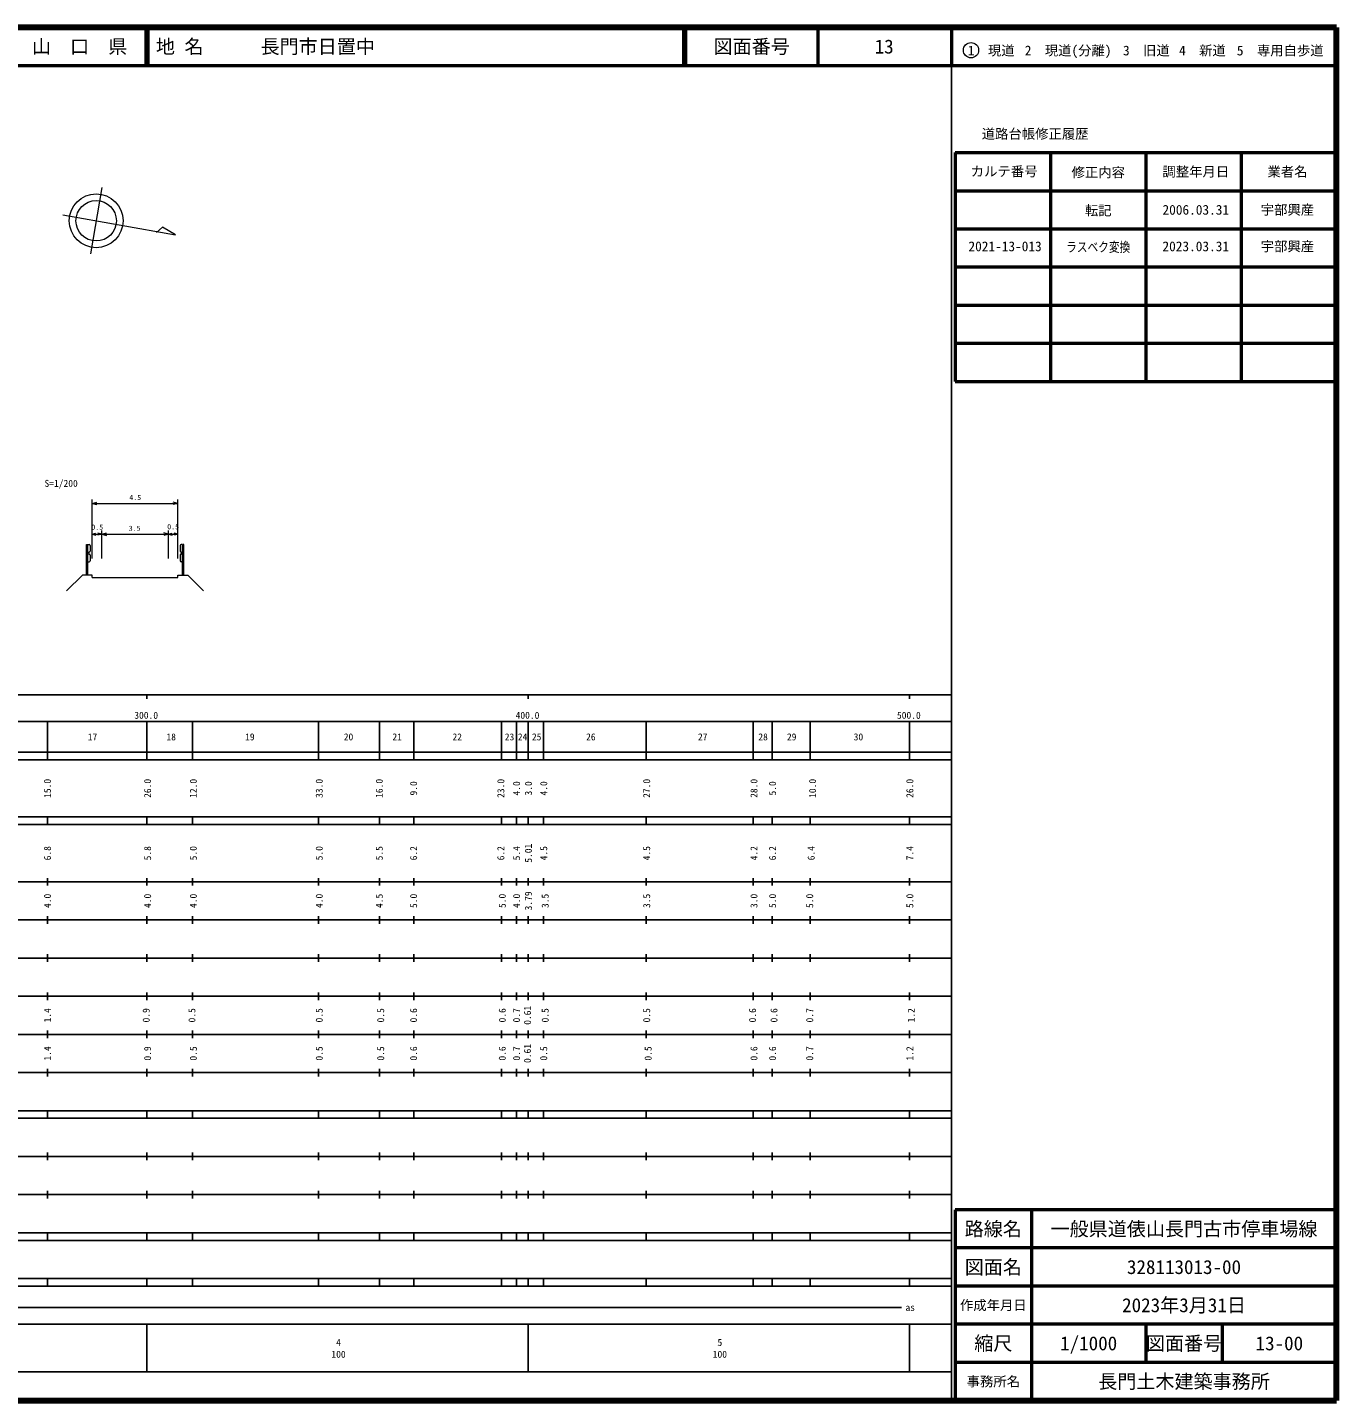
# Model space of a CAD drawing. Units: millimetres on the paper, enlarged 1000 times, with parts at other scales. Extents: x 40000 to 680000, y 20000 to 380000.
# Drawn here: x 336713 to 680000, y 20000 to 380000 of the extents above; entities that cross this region are included whole.
import ezdxf
from ezdxf.enums import TextEntityAlignment as Align

# ---------------------------------------------------------------- set-up
doc = ezdxf.new("R2010")
doc.units = ezdxf.units.MM
doc.header["$LTSCALE"] = 1000
for name, color, linetype, lineweight in [('M-BGD-HTXT', 7, 'Continuous', 13), ('M-BMK-SRVR', 3, 'Continuous', 13), ('M-TTL', 2, 'Continuous', 140), ('M-TTL-BAND', 7, 'Continuous', 25), ('M-TTL-FRAM', 2, 'Continuous', 50), ('M-TTL-LINE', 7, 'Continuous', 50), ('M-TTL-TXT', 7, 'Continuous', 13)]:
    doc.layers.add(name, color=color, linetype=linetype, lineweight=lineweight)
doc.styles.add('ＭＳ ゴシック', font='')
doc.styles.add('ＭＳ 明朝', font='')
doc.styles.get('ＭＳ ゴシック').set_extended_font_data('MS Gothic')
doc.styles.get('ＭＳ 明朝').set_extended_font_data('MS Mincho')

msp = doc.modelspace()

# ---------------------------------------------------------------- linework, layer by layer
at = {"layer": 'M-BGD-HTXT'}
for p, q in [((353686, 240781), (353686, 256223)), ((376186, 240781), (376186, 256223)), ((353686, 255223), (354936, 255535)), ((353686, 255223), (376186, 255223)), ((353686, 255223), (354936, 254910)), ((376186, 255223), (374936, 255535)), ((376186, 255223), (374936, 254910)), ((353686, 247152), (354686, 247402)), ((353686, 247152), (356186, 247152)), ((353686, 247152), (354686, 246902)), ((356186, 247152), (355186, 247402)), ((356186, 247152), (355186, 246902)), ((356186, 240781), (356186, 248152)), ((356186, 247152), (357436, 247464)), ((356186, 247152), (373686, 247152)), ((356186, 247152), (357436, 246839)), ((373686, 247152), (372436, 247464)), ((373686, 247152), (372436, 246839)), ((373686, 240781), (373686, 248152)), ((373686, 247152), (374686, 247402)), ((373686, 247152), (376186, 247152)), ((373686, 247152), (374686, 246902)), ((376186, 247152), (375186, 247402)), ((376186, 247152), (375186, 246902)), ((376186, 240781), (376186, 248152)), ((352189, 236436), (352189, 244436)), ((352189, 244436), (352539, 244436)), ((352539, 236436), (352539, 244436)), ((352639, 244436), (352889, 244436)), ((353139, 244186), (353139, 242686)), ((353139, 241686), (353139, 240186)), ((376732, 244186), (376732, 242686)), ((376732, 241686), (376732, 240186)), ((377232, 244436), (376982, 244436)), ((377682, 244436), (377332, 244436)), ((377332, 236436), (377332, 244436)), ((377682, 236436), (377682, 244436)), ((352639, 239936), (352889, 239936)), ((377232, 239936), (376982, 239936)), ((351105, 236436), (346983, 232313)), ((353686, 236436), (351105, 236436)), ((353686, 235781), (353686, 236436)), ((353686, 235781), (356186, 235781)), ((356186, 235781), (368686, 235781)), ((368686, 235781), (373686, 235781)), ((373686, 235781), (376186, 235781)), ((376186, 235781), (376186, 236436)), ((376186, 236436), (378766, 236436)), ((378766, 236436), (382921, 232280))]:
    msp.add_line(p, q, dxfattribs=at)
for centre, start, end in [((352889, 242186), 90, 270), ((352889, 244186), 0, 90), ((352889, 242686), 270, 0), ((352889, 241686), 0, 90), ((376982, 244186), 90, 180), ((376982, 242686), 180, 270), ((376982, 241686), 90, 180), ((376982, 242186), 270, 90), ((352889, 240186), 270, 0), ((376982, 240186), 180, 270)]:
    msp.add_arc(centre, 250, start, end, dxfattribs=at)
at = {"layer": 'M-BMK-SRVR'}
for p, q in [((356251, 338012), (353202, 320631)), ((346029, 330847), (375578, 325664)), ((372164, 327638), (370596, 326203)), ((375578, 325664), (372164, 327638))]:
    msp.add_line(p, q, dxfattribs=at)
for radius in [7059, 5294]:
    msp.add_circle((354727, 329321), radius, dxfattribs=at)
at = {"layer": 'M-TTL'}
for p, q in [((680000, 380000), (40000, 380000)), ((680000, 20000), (680000, 380000)), ((40000, 20000), (680000, 20000))]:
    msp.add_line(p, q, dxfattribs=at)
at = {"layer": 'M-TTL-BAND'}
for p, q in [((579000, 20000), (579000, 370000)), ((40000, 205000), (579000, 205000)), ((368000, 205000), (368000, 204000)), ((468000, 205000), (468000, 204000)), ((568000, 205000), (568000, 204000)), ((68000, 198000), (579000, 198000)), ((342000, 198000), (342000, 188000)), ((368000, 198000), (368000, 188000)), ((380000, 198000), (380000, 188000)), ((413000, 198000), (413000, 188000)), ((429000, 198000), (429000, 188000)), ((438000, 198000), (438000, 188000)), ((461000, 198000), (461000, 188000)), ((465000, 198000), (465000, 188000)), ((468000, 198000), (468000, 188000)), ((472000, 198000), (472000, 188000)), ((499000, 198000), (499000, 188000)), ((527000, 198000), (527000, 188000)), ((532000, 198000), (532000, 188000)), ((542000, 198000), (542000, 188000)), ((568000, 198000), (568000, 188000)), ((40000, 190000), (579000, 190000)), ((40000, 188000), (579000, 188000)), ((40000, 173000), (579000, 173000)), ((342000, 173000), (342000, 171000)), ((368000, 173000), (368000, 171000)), ((380000, 173000), (380000, 171000)), ((413000, 173000), (413000, 171000)), ((429000, 173000), (429000, 171000)), ((438000, 173000), (438000, 171000)), ((461000, 173000), (461000, 171000)), ((465000, 173000), (465000, 171000)), ((468000, 171000), (468000, 173000)), ((472000, 173000), (472000, 171000)), ((499000, 173000), (499000, 171000)), ((527000, 173000), (527000, 171000)), ((532000, 173000), (532000, 171000)), ((542000, 173000), (542000, 171000)), ((568000, 171000), (568000, 173000)), ((40000, 171000), (579000, 171000)), ((40000, 156000), (579000, 156000)), ((342000, 157000), (342000, 155000)), ((368000, 157000), (368000, 155000)), ((380000, 157000), (380000, 155000)), ((413000, 157000), (413000, 155000)), ((429000, 157000), (429000, 155000)), ((438000, 157000), (438000, 155000)), ((461000, 157000), (461000, 155000)), ((465000, 157000), (465000, 155000)), ((468000, 155000), (468000, 157000)), ((472000, 157000), (472000, 155000)), ((499000, 157000), (499000, 155000)), ((527000, 157000), (527000, 155000)), ((532000, 157000), (532000, 155000)), ((542000, 157000), (542000, 155000)), ((568000, 155000), (568000, 157000)), ((46000, 146000), (579000, 146000)), ((342000, 147000), (342000, 145000)), ((368000, 147000), (368000, 145000)), ((380000, 147000), (380000, 145000)), ((413000, 147000), (413000, 145000)), ((429000, 147000), (429000, 145000)), ((438000, 147000), (438000, 145000)), ((461000, 147000), (461000, 145000)), ((465000, 147000), (465000, 145000)), ((468000, 145000), (468000, 147000)), ((472000, 147000), (472000, 145000)), ((499000, 147000), (499000, 145000)), ((527000, 147000), (527000, 145000)), ((532000, 147000), (532000, 145000)), ((542000, 147000), (542000, 145000)), ((568000, 145000), (568000, 147000)), ((342000, 137000), (342000, 135000)), ((368000, 137000), (368000, 135000)), ((380000, 137000), (380000, 135000)), ((413000, 137000), (413000, 135000)), ((429000, 137000), (429000, 135000)), ((438000, 137000), (438000, 135000)), ((461000, 137000), (461000, 135000)), ((465000, 137000), (465000, 135000)), ((468000, 135000), (468000, 137000)), ((472000, 137000), (472000, 135000)), ((499000, 137000), (499000, 135000)), ((527000, 137000), (527000, 135000)), ((532000, 137000), (532000, 135000)), ((542000, 137000), (542000, 135000)), ((568000, 135000), (568000, 137000)), ((52000, 136000), (579000, 136000)), ((46000, 126000), (579000, 126000)), ((342000, 127000), (342000, 125000)), ((368000, 127000), (368000, 125000)), ((380000, 127000), (380000, 125000)), ((413000, 127000), (413000, 125000)), ((429000, 127000), (429000, 125000)), ((438000, 127000), (438000, 125000)), ((461000, 127000), (461000, 125000)), ((465000, 127000), (465000, 125000)), ((468000, 125000), (468000, 127000)), ((472000, 127000), (472000, 125000)), ((499000, 127000), (499000, 125000)), ((527000, 127000), (527000, 125000)), ((532000, 127000), (532000, 125000)), ((542000, 127000), (542000, 125000)), ((568000, 125000), (568000, 127000)), ((52000, 116000), (579000, 116000)), ((342000, 117000), (342000, 115000)), ((368000, 117000), (368000, 115000)), ((380000, 117000), (380000, 115000)), ((413000, 117000), (413000, 115000)), ((429000, 117000), (429000, 115000)), ((438000, 117000), (438000, 115000)), ((461000, 117000), (461000, 115000)), ((465000, 117000), (465000, 115000)), ((468000, 115000), (468000, 117000)), ((472000, 117000), (472000, 115000)), ((499000, 117000), (499000, 115000)), ((527000, 117000), (527000, 115000)), ((532000, 117000), (532000, 115000)), ((542000, 117000), (542000, 115000)), ((568000, 115000), (568000, 117000)), ((46000, 106000), (579000, 106000)), ((342000, 107000), (342000, 105000)), ((368000, 107000), (368000, 105000)), ((380000, 107000), (380000, 105000)), ((413000, 107000), (413000, 105000)), ((429000, 107000), (429000, 105000)), ((438000, 107000), (438000, 105000)), ((461000, 107000), (461000, 105000)), ((465000, 107000), (465000, 105000)), ((468000, 105000), (468000, 107000)), ((472000, 107000), (472000, 105000)), ((499000, 107000), (499000, 105000)), ((527000, 107000), (527000, 105000)), ((532000, 107000), (532000, 105000)), ((542000, 107000), (542000, 105000)), ((568000, 105000), (568000, 107000)), ((40000, 96000), (579000, 96000)), ((40000, 94000), (579000, 94000)), ((342000, 96000), (342000, 94000)), ((368000, 96000), (368000, 94000)), ((380000, 96000), (380000, 94000)), ((413000, 96000), (413000, 94000)), ((429000, 96000), (429000, 94000)), ((438000, 96000), (438000, 94000)), ((461000, 96000), (461000, 94000)), ((465000, 96000), (465000, 94000)), ((468000, 94000), (468000, 96000)), ((472000, 96000), (472000, 94000)), ((499000, 96000), (499000, 94000)), ((527000, 96000), (527000, 94000)), ((532000, 96000), (532000, 94000)), ((542000, 96000), (542000, 94000)), ((568000, 94000), (568000, 96000)), ((49000, 84000), (579000, 84000)), ((342000, 85000), (342000, 83000)), ((368000, 85000), (368000, 83000)), ((380000, 85000), (380000, 83000)), ((413000, 85000), (413000, 83000)), ((429000, 85000), (429000, 83000)), ((438000, 85000), (438000, 83000)), ((461000, 85000), (461000, 83000)), ((465000, 85000), (465000, 83000)), ((468000, 83000), (468000, 85000)), ((472000, 85000), (472000, 83000)), ((499000, 85000), (499000, 83000)), ((527000, 85000), (527000, 83000)), ((532000, 85000), (532000, 83000)), ((542000, 85000), (542000, 83000)), ((568000, 83000), (568000, 85000)), ((40000, 74000), (579000, 74000)), ((342000, 75000), (342000, 73000)), ((368000, 75000), (368000, 73000)), ((380000, 75000), (380000, 73000)), ((413000, 75000), (413000, 73000)), ((429000, 75000), (429000, 73000)), ((438000, 75000), (438000, 73000)), ((461000, 75000), (461000, 73000)), ((465000, 75000), (465000, 73000)), ((468000, 73000), (468000, 75000)), ((472000, 75000), (472000, 73000)), ((499000, 75000), (499000, 73000)), ((527000, 75000), (527000, 73000)), ((532000, 75000), (532000, 73000)), ((542000, 75000), (542000, 73000)), ((568000, 73000), (568000, 75000)), ((40000, 64000), (579000, 64000)), ((40000, 62000), (579000, 62000)), ((342000, 64000), (342000, 62000)), ((368000, 64000), (368000, 62000)), ((380000, 64000), (380000, 62000)), ((413000, 64000), (413000, 62000)), ((429000, 64000), (429000, 62000)), ((438000, 64000), (438000, 62000)), ((461000, 64000), (461000, 62000)), ((465000, 64000), (465000, 62000)), ((468000, 62000), (468000, 64000)), ((472000, 64000), (472000, 62000)), ((499000, 64000), (499000, 62000)), ((527000, 64000), (527000, 62000)), ((532000, 64000), (532000, 62000)), ((542000, 64000), (542000, 62000)), ((568000, 62000), (568000, 64000)), ((40000, 52000), (579000, 52000)), ((342000, 52000), (342000, 50000)), ((368000, 52000), (368000, 50000)), ((380000, 52000), (380000, 50000)), ((413000, 52000), (413000, 50000)), ((429000, 52000), (429000, 50000)), ((438000, 52000), (438000, 50000)), ((461000, 52000), (461000, 50000)), ((465000, 52000), (465000, 50000)), ((468000, 50000), (468000, 52000)), ((472000, 52000), (472000, 50000)), ((499000, 52000), (499000, 50000)), ((527000, 52000), (527000, 50000)), ((532000, 52000), (532000, 50000)), ((542000, 52000), (542000, 50000)), ((568000, 50000), (568000, 52000)), ((40000, 50000), (579000, 50000)), ((70805, 44406), (565903, 44406)), ((40000, 40000), (579000, 40000)), ((368000, 40000), (368000, 27500)), ((468000, 40000), (468000, 27500)), ((568000, 40000), (568000, 27500)), ((68000, 27500), (579000, 27500))]:
    msp.add_line(p, q, dxfattribs=at)
at = {"layer": 'M-TTL-FRAM'}
for p, q in [((580000, 347197), (580000, 287197)), ((580000, 347197), (680000, 347197)), ((580000, 287197), (680000, 287197)), ((680000, 70000), (580000, 70000)), ((580000, 70000), (580000, 20000))]:
    msp.add_line(p, q, dxfattribs=at)
at = {"layer": 'M-TTL-LINE'}
for p, q in [((367750, 380000), (367750, 370000)), ((368250, 380000), (368250, 370000)), ((508747, 380000), (508747, 370000)), ((509247, 380000), (509247, 370000)), ((543997, 380000), (543997, 370000)), ((579000, 380000), (579000, 370000)), ((40000, 370000), (680000, 370000)), ((605000, 347197), (605000, 287197)), ((630000, 347197), (630000, 287197)), ((655000, 347197), (655000, 287197)), ((580000, 337197), (680000, 337197)), ((580000, 327197), (680000, 327197)), ((580000, 317197), (680000, 317197)), ((580000, 307197), (680000, 307197)), ((580000, 297197), (680000, 297197)), ((600000, 70000), (600000, 20000)), ((680000, 60000), (580000, 60000)), ((680000, 50000), (580000, 50000)), ((680000, 40000), (580000, 40000)), ((630000, 40000), (630000, 30000)), ((650000, 40000), (650000, 30000)), ((680000, 30000), (580000, 30000))]:
    msp.add_line(p, q, dxfattribs=at)
at = {"layer": 'M-TTL-TXT'}
msp.add_circle((584147, 374034), 2000, dxfattribs=at)

# ---------------------------------------------------------------- texts
at = {"layer": 'M-BGD-HTXT', "style": 'ＭＳ 明朝'}
msp.add_text('S=1/200', height=1833, dxfattribs=at).set_placement((341179, 259004), align=Align.BOTTOM_LEFT)
at = {"layer": 'M-BGD-HTXT', "style": 'ＭＳ ゴシック'}
for s, p in [('4.5', (364984, 255723)), ('0.5', (355020, 247932)), ('3.5', (364825, 247652)), ('0.5', (374915, 248043))]:
    msp.add_text(s, height=1320, dxfattribs=at).set_placement(p, align=Align.BOTTOM_CENTER)
at = {"layer": 'M-TTL-BAND', "style": 'ＭＳ ゴシック'}
for s, p in [('300.0', (367844, 198195)), ('400.0', (467844, 198195)), ('500.0', (567844, 198195))]:
    msp.add_text(s, height=1833, dxfattribs=at).set_placement(p, align=Align.BOTTOM_CENTER)
for s, p in [('17', (353783, 194000)), ('18', (374408, 194000)), ('19', (395034, 194000)), ('20', (420910, 194000)), ('21', (433660, 194000)), ('22', (449411, 194000)), ('23', (463120, 194000)), ('24', (466554, 194000)), ('25', (470243, 194000)), ('26', (484454, 194000)), ('27', (513788, 194000)), ('28', (529622, 194000)), ('29', (537123, 194000)), ('30', (554623, 194000)), ('as', (568201, 44406)), ('4', (418288, 35238)), ('5', (518288, 35238)), ('100', (418288, 32131)), ('100', (518288, 32131))]:
    msp.add_text(s, height=1833, dxfattribs=at).set_placement(p, align=Align.MIDDLE_CENTER)
for s, p in [('15.0', (341959, 180500)), ('26.0', (368210, 180500)), ('12.0', (380211, 180500)), ('33.0', (413212, 180500)), ('16.0', (428962, 180500)), ('9.0', (437963, 180500)), ('23.0', (460839, 180500)), ('4.0', (464964, 180500)), ('3.0', (468076, 180500)), ('4.0', (472089, 180500)), ('27.0', (499090, 180500)), ('28.0', (527216, 180500)), ('5.0', (532091, 180500)), ('10.0', (542592, 180500)), ('26.0', (568092, 180500)), ('5.01', (468074, 163500)), ('6.8', (341959, 163500)), ('5.8', (368210, 163500)), ('5.0', (380211, 163500)), ('5.0', (413212, 163500)), ('5.5', (428962, 163500)), ('6.2', (437963, 163500)), ('6.2', (460839, 163500)), ('5.4', (464964, 163500)), ('4.5', (472089, 163500)), ('4.5', (499090, 163500)), ('4.2', (527216, 163500)), ('6.2', (532091, 163500)), ('6.4', (542217, 163500)), ('7.4', (568092, 163500)), ('4.0', (341959, 151000)), ('4.0', (368210, 151000)), ('4.0', (380211, 151000)), ('4.0', (413212, 151000)), ('4.5', (428962, 151000)), ('5.0', (437963, 151000)), ('5.0', (461214, 151000)), ('4.0', (464964, 151000)), ('3.79', (468074, 151000)), ('3.5', (472464, 151000)), ('3.5', (499090, 151000)), ('3.0', (527216, 151000)), ('5.0', (532091, 151000)), ('5.0', (541841, 151000)), ('5.0', (568092, 151000)), ('1.4', (341959, 121000)), ('0.9', (367835, 121000)), ('0.5', (379836, 121000)), ('0.5', (413212, 121000)), ('0.5', (429337, 121000)), ('0.6', (437963, 121000)), ('0.6', (461214, 121000)), ('0.7', (464964, 121000)), ('0.61', (467824, 121000)), ('0.5', (472464, 121000)), ('0.5', (499090, 121000)), ('0.6', (526841, 121000)), ('0.6', (532466, 121000)), ('0.7', (541841, 121000)), ('1.2', (568467, 121000)), ('1.4', (341959, 111000)), ('0.9', (368210, 111000)), ('0.5', (380211, 111000)), ('0.5', (413212, 111000)), ('0.5', (429337, 111000)), ('0.6', (437963, 111000)), ('0.6', (461214, 111000)), ('0.7', (464964, 111000)), ('0.61', (467824, 111000)), ('0.5', (472089, 111000)), ('0.5', (499465, 111000)), ('0.6', (527216, 111000)), ('0.6', (532091, 111000)), ('0.7', (541841, 111000)), ('1.2', (568092, 111000))]:
    msp.add_text(s, height=1833, rotation=90, dxfattribs=at).set_placement(p, align=Align.MIDDLE_CENTER)
at = {"layer": 'M-TTL-TXT', "style": 'ＭＳ ゴシック'}
for s, height, p in [('山\u3000口\u3000県', 3666, (350375, 375000)), ('図面番号', 3666, (526622, 375000)), ('13', 3666, (561372, 375000)), ('1\u3000現道', 2566, (589448, 373958)), ('2\u3000現道(分離)', 2566, (609619, 373958)), ('3\u3000旧道', 2566, (630121, 373958)), ('4\u3000新道', 2566, (644824, 373958)), ('5\u3000専用自歩道', 2566, (665228, 373958)), ('道路台帳修正履歴', 2566, (600968, 352113)), ('カルテ番号', 2566, (592839, 342277)), ('修正内容', 2566, (617509, 342023)), ('調整年月日', 2566, (643089, 342197)), ('業者名', 2566, (667134, 342197)), ('転記', 2566, (617509, 332023)), ('2006.03.31', 2566, (643089, 332197)), ('宇部興産', 2566, (667134, 332197)), ('宇部興産', 2566, (667122, 322617)), ('2021-13-013', 2566, (593077, 322617)), ('2023.03.31', 2566, (643077, 322617)), ('路線名', 3666, (590000, 65000)), ('一般県道俵山長門古市停車場線', 3666, (640000, 65000)), ('図面名', 3666, (590000, 55000)), ('328113013-00', 3666, (640000, 55000)), ('2023年3月31日', 3666, (640000, 45000)), ('作成年月日', 2566, (590000, 45000)), ('縮尺', 3666, (590000, 35000)), ('1/1000', 3666, (615000, 35000)), ('図面番号', 3666, (640000, 35000)), ('13-00', 3666, (665000, 35000)), ('事務所名', 2566, (590000, 25000)), ('長門土木建築事務所', 3666, (640000, 25000))]:
    msp.add_text(s, height=height, dxfattribs=at).set_placement(p, align=Align.MIDDLE_CENTER)
msp.add_text('地 名      長門市日置中', height=3666, dxfattribs=at).set_placement((370380, 375000), align=Align.MIDDLE_LEFT)
at = {"layer": 'M-TTL-TXT', "style": 'ＭＳ ゴシック', "width": 0.8}
msp.add_text('ラスベク変換', height=2566, dxfattribs=at).set_placement((617497, 322443), align=Align.MIDDLE_CENTER)

doc.saveas('drawing.dxf')
